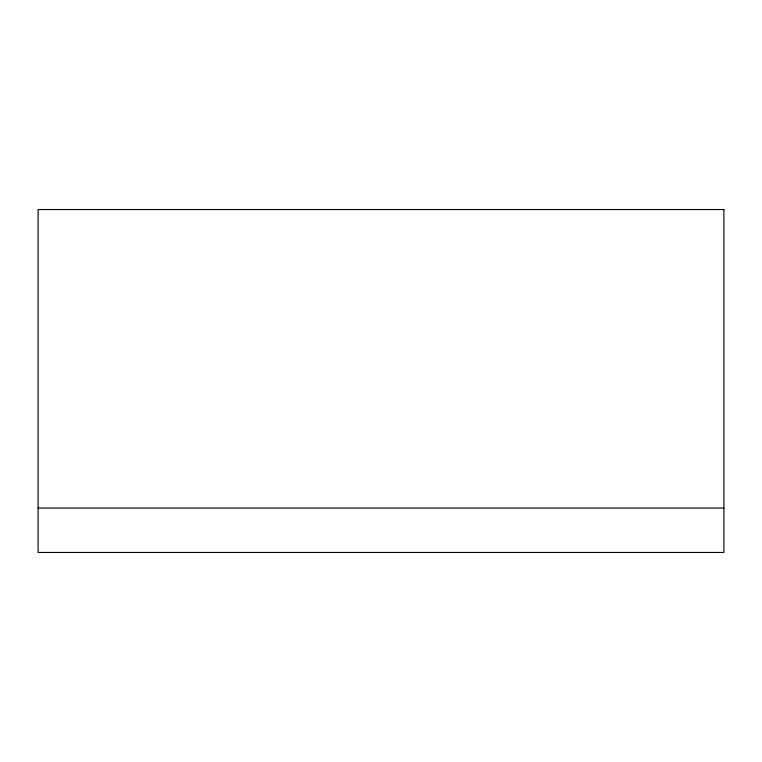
<?xml version="1.0" encoding="UTF-8"?>
<svg xmlns="http://www.w3.org/2000/svg" width="762" height="762" viewBox="0 0 762 762"><rect width="100%" height="100%" fill="white"/><g stroke="black" fill="none" stroke-linecap="round" stroke-linejoin="round"><path stroke-width="1.14" d="M38.1 508.073L723.9 508.073M723.9 209.55L38.1 209.55L38.1 552.45L723.9 552.45L723.9 209.55"/></g></svg>
